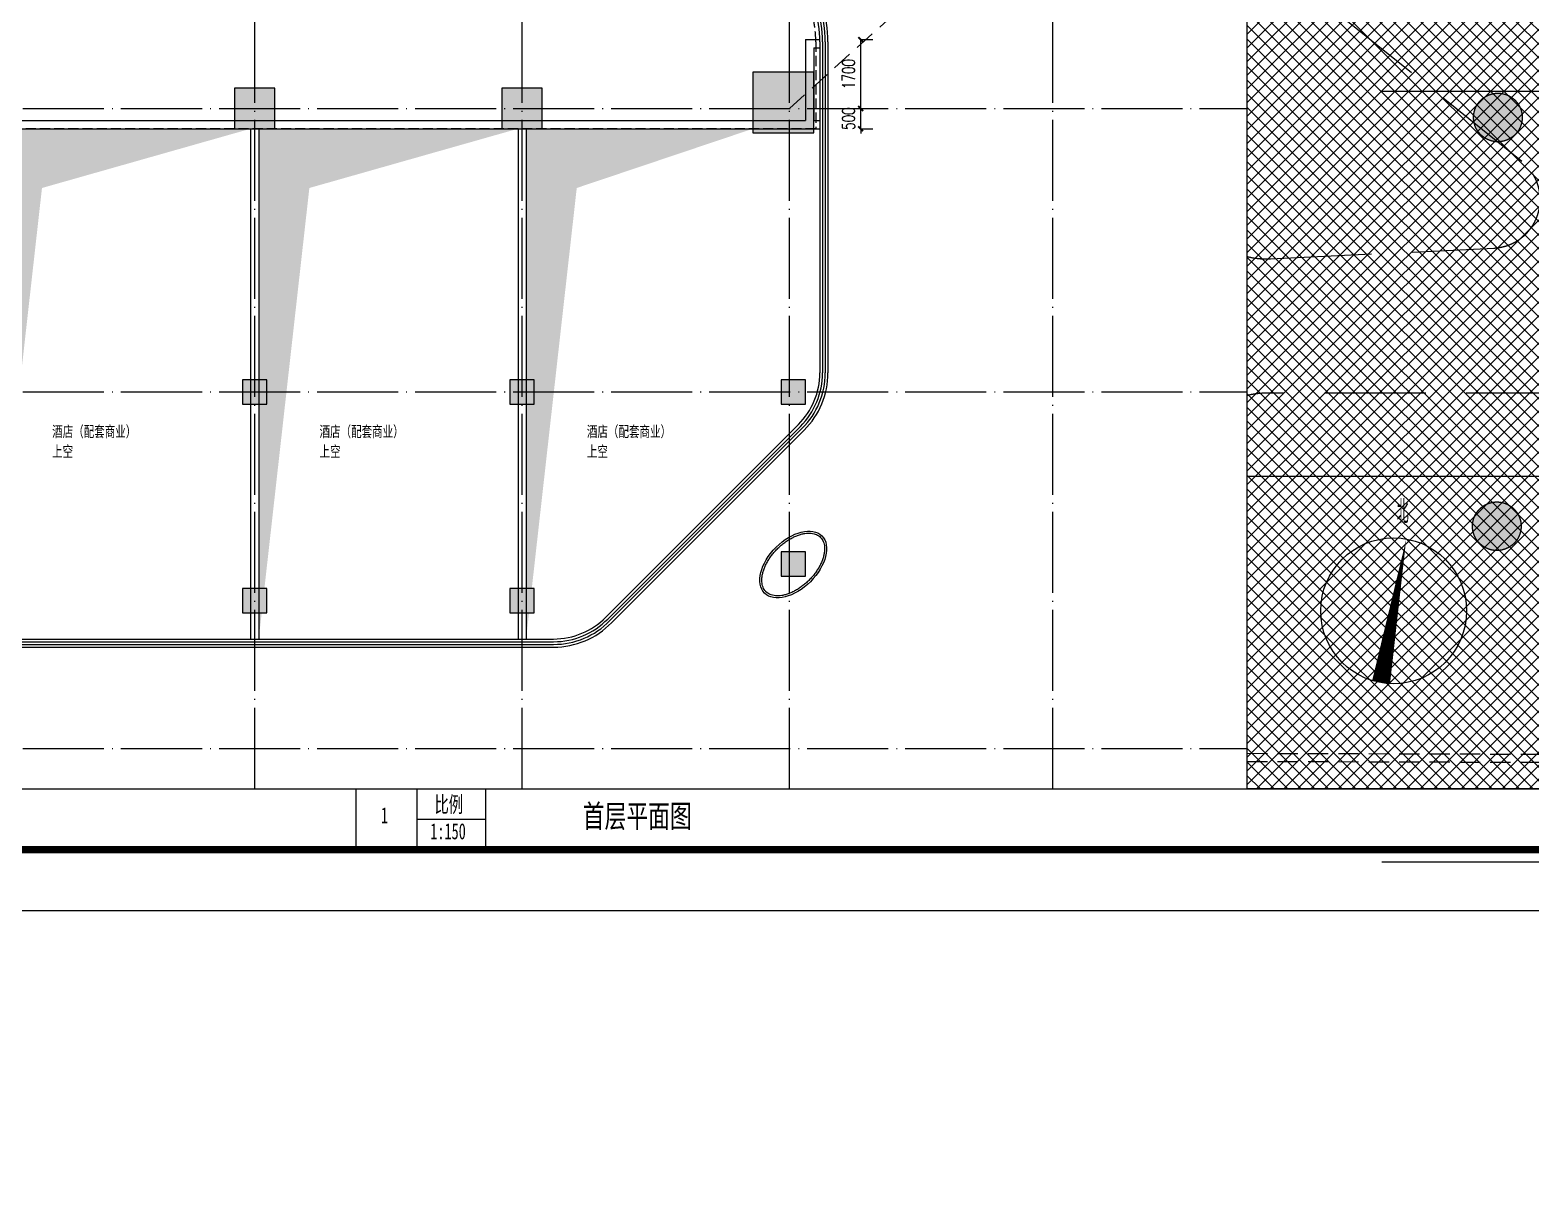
# Model space of a CAD drawing. Header units: millimetres. Extents: x 12325263 to 13848842, y -1463133 to 573208.
# Drawn here: x 12496196 to 12533246, y -671259 to -642370 of the extents above; entities that cross this region are included whole.
import ezdxf
from ezdxf.enums import TextEntityAlignment as Align
from ezdxf.xclip import XClip

# ---------------------------------------------------------------- set-up
doc = ezdxf.new("R2010")
doc.units = ezdxf.units.MM
doc.header["$LTSCALE"] = 1000
doc.header["$XCLIPFRAME"] = 0
for name, pattern in [('ACAD_ISO02W100', [15, 12, -3]), ('ACAD_ISO12W100', [22, 12, -3, 0.5, -3, 0.5, -3]), ('DASH', [0.35, 0.25, -0.1]), ('DASHED2', [0.375, 0.25, -0.125]), ('DOTE', [2.42, 2, -0.2, 0.02, -0.2]), ('s-首层组合pm$0$DASH', [0.35, 0.25, -0.1])]:
    doc.linetypes.add(name, pattern=pattern)
for name, color, linetype in [('10# 1层平面图$0$101010$0$hs$0$首二层+地下室_04(1)$0$0F$0$A-WALL', 4, 'Continuous'), ('12#楼首层平面图$0$CURTWALL', 2, 'Continuous'), ('20210729mva复核', 1, 'Continuous'), ('A-ANNO-TEXT', 7, 'Continuous'), ('A-AXIS', 16, 'DOTE'), ('A-COLS', 6, 'Continuous'), ('A-WALL', 5, 'Continuous'), ('A-WALL-PATT', 8, 'Continuous'), ('DIM_SYMB', 3, 'Continuous'), ('PUB_DIM', 83, 'Continuous'), ('PUB_HATCH', 8, 'Continuous'), ('PUB_TEXT', 7, 'Continuous'), ('s-首层组合pm$0$13-J-地下室柱$0$0q-柱0', 6, 'Continuous'), ('s-首层组合pm$0$13-J-地下室柱$0$0q-柱填充', 5, 'Continuous'), ('s-首层组合pm$0$hs$0$首二层+地下室_04(1)$0$0F$0$12#楼首层平面图$0$CURTWALL', 2, 'Continuous'), ('s-首层组合pm$0$用地红线', 1, 'Continuous'), ('TITLIN1', 7, 'Continuous'), ('建筑-楼板开洞', 251, 'Continuous'), ('投影线', 6, 'ACAD_ISO02W100'), ('消防车道', 6, 'DASHED2'), ('用地红线', 1, 'Continuous'), ('结构边线', 21, 'DASH')]:
    doc.layers.add(name, color=color, linetype=linetype)
doc.styles.add('_TCH_DIM', font='SIMPLEX.shx', dxfattribs={"width": 0.7, "bigfont": 'GBCBIG.shx'})
doc.styles.add('_TCH_DIM_T3', font='SIMPLEX.shx', dxfattribs={"width": 0.705882, "bigfont": 'GBCBIG.shx'})
doc.styles.add('ACHT', font='simhei.ttf')
doc.styles.add('TITXC', font='simhei.ttf')
doc.styles.add('TITXV', font='', dxfattribs={"width": 0.7})
doc.styles.add('宋体', font='', dxfattribs={"width": 0.65})
doc.styles.add('黑体', font='simhei.ttf', dxfattribs={"width": 0.7})
doc.styles.get('TITXV').set_extended_font_data('SimSun')
doc.styles.get('宋体').set_extended_font_data('SimSun')
doc.dimstyles.new('_TCH_ARCH&&120', dxfattribs={"dimtxt": 306, "dimasz": 120, "dimexe": 300, "dimexo": 360, "dimgap": 147, "dimtad": 1, "dimdec": 0, "dimzin": 0, "dimdsep": 46, "dimtxsty": '_TCH_DIM_T3', "dimblk": 'ARCHTICK', "dimcen": 0.09, "dimclrt": 7, "dimazin": 2, "dimtfac": 1, "dimtdec": 0, "dimtix": 1, "dimtmove": 2, "dimatfit": 3, "dimfxl": 1, "dimfxlon": 1, "dimtolj": 1, "dimtzin": 0, "dimarcsym": 0})

# ---------------------------------------------------------------- blocks, each defined once
blk = doc.blocks.new('asdfasdgfadfgfdgh')
for p, q in [((-1500, 750), (131850, 750)), ((-1500, 750), (-1500, -750)), ((0, 750), (0, -750)), ((1700, 750), (1700, -750)), ((0, 0), (1700, 0))]:
    blk.add_line(p, q)
at = {"layer": 'PUB_TEXT', "style": '宋体', "width": 0.65}
for s, height, p in [('比例', 396.5, (440, 168)), ('1', 397, (-882, -100)), ('1:150', 396.5, (335, -495))]:
    blk.add_text(s, height=height, dxfattribs=at).set_placement(p)
blk = doc.blocks.new('横向图框_A0')
at = {"layer": 'TITLIN1'}
blk.add_lwpolyline([(0, 0), (1189, 0), (1189, 841), (0, 841)], close=True, dxfattribs=at)
at = {"layer": 'TITLIN1', "const_width": 1.2}
blk.add_lwpolyline([(25, 10), (1179, 10), (1179, 831), (25, 831)], close=True, dxfattribs=at)
blk.add_lwpolyline([(25, 10), (1179, 10), (1179, 831), (25, 831)], close=True, dxfattribs=at)
at = {"style": 'TITXV', "width": 0.8}
for tag, p in [('暖通', (3.13, 781)), ('智能化', (9.38, 781)), ('给排水', (15.63, 705)), ('建筑', (3.13, 705)), ('结构', (9.38, 705)), ('电气', (21.88, 705))]:
    blk.add_attdef(tag, text='', height=2.5, rotation=90, dxfattribs=at).set_placement(p, align=Align.MIDDLE_CENTER)
for tag, height, style, p in [('总工程师', 3, 'ACHT', (1143.11, 210.3)), ('审定', 3, 'ACHT', (1143.11, 202.3)), ('审核', 3, 'ACHT', (1143.11, 194.3)), ('设计总负责人1', 3, 'ACHT', (1143.11, 186.3)), ('设计总负责人2', 3, 'ACHT', (1143.11, 178.3)), ('设计总负责人3', 3, 'ACHT', (1143.11, 170.3)), ('专业负责人1', 3, 'ACHT', (1143.11, 162.3)), ('专业负责人2', 3, 'ACHT', (1143.11, 154.3)), ('专业负责人3', 3, 'ACHT', (1143.11, 146.3)), ('校核1', 3, 'ACHT', (1143.11, 138.3)), ('校核2', 3, 'ACHT', (1143.11, 130.3)), ('设计1', 3, 'ACHT', (1143.11, 122.3)), ('设计2', 3, 'ACHT', (1143.11, 114.3)), ('工程编号', 3, 'TITXC', (1142.31, 74.79)), ('专业', 3, 'TITXC', (1170.43, 74.79)), ('设计阶段', 3, 'TITXC', (1155.54, 67.78)), ('图号', 5, 'TITXC', (1140.34, 32.75)), ('出图日期', 3, 'ACHT', (1144.35, 24.29))]:
    blk.add_attdef(tag, text='', height=height, dxfattribs=dict(style=style)).set_placement(p, align=Align.MIDDLE_CENTER)
at = {"style": 'TITXC', "flags": 1}
for tag, height, p in [('建设单位', 3, (1149.82, 102.29)), ('工程名称', 3, (1149.82, 86.29)), ('图纸名称', 5, (1149.82, 51.04))]:
    blk.add_attdef(tag, text='', height=height, dxfattribs=at).set_placement(p, align=Align.MIDDLE_CENTER)
at = {"style": 'ACHT', "width": 0.8}
for tag, p in [('版本号', (1172.76, 32.79)), ('序号', (1172.76, 24.29))]:
    blk.add_attdef(tag, text='', height=3, dxfattribs=at).set_placement(p, align=Align.MIDDLE_CENTER)
blk = doc.blocks.new('*U20')
blk.add_blockref('横向图框_A0', (0, 0))
blk = doc.blocks.new('A$C15443CC7')
at = {"xscale": 150, "yscale": 150, "zscale": 150}
blk.add_blockref('*U20', (0, 0), dxfattribs=at)
blk = doc.blocks.new('A$C3A5F05FE')
at = {"layer": 's-首层组合pm$0$13-J-地下室柱$0$0q-柱填充'}
h = blk.add_hatch(color=252, dxfattribs=at)
h.dxf.hatch_style = 1
edge = h.paths.add_edge_path()
edge.add_arc((110105.9, 26341), 600, 0, 360)
h = blk.add_hatch(color=252, dxfattribs=at)
h.dxf.hatch_style = 1
edge = h.paths.add_edge_path()
edge.add_arc((111825.2, 16395.9), 600, 0, 360)
at = {"layer": 's-首层组合pm$0$13-J-地下室柱$0$0q-柱0', "color": 252}
for centre in [(110105.9, 26341), (111825.2, 16395.9)]:
    blk.add_circle(centre, 600, dxfattribs=at)
at = {"layer": 's-首层组合pm$0$用地红线', "ltscale": 0.6, "flags": 128}
blk.add_lwpolyline([(197886.4, 32762.1, -0.027114), (199403.7, 218827), (137086.2, 200260.3), (123429.2, 236271.4), (73627.1, 219925.4), (9995.9, 210183.4), (0, 209646.1), (1380.8, 8270.4), (11298.7, 0), (197886.4, 32762)], format="xyb", close=True, dxfattribs=at)
blk = doc.blocks.new('asdfadgf')
at = {"layer": '投影线', "linetype": 'DASHED2', "ltscale": 2}
blk.add_line((-14329, -49963), (36430, -50109), dxfattribs=at)
blk.add_lwpolyline([(-14330, -50163), (36430, -50309)], dxfattribs=at)
blk = doc.blocks.new('_FZH')
blk.add_lwpolyline([(-0.5, -0.5), (0.5, -0.5), (0.5, 0.5), (-0.5, 0.5)], close=True)
at = {"layer": 'PUB_HATCH'}
blk.add_solid([(-0.5, -0.5), (0.5, -0.5), (-0.5, 0.5), (0.5, 0.5)], dxfattribs=at)
blk = doc.blocks.new('asfasfsdgdsfhsghh')
at = {"layer": 'A-COLS', "rotation": 270}
for p, xscale, yscale, zscale in [((-6650, 66450), 1500, 1500, 1500), ((-19700, 66300), 1000, 1000, 1000), ((-13100, 66300), 1000, 1000, 1000), ((-19700, 59300), 600, 600, 600), ((-13100, 59300), 600, 600, 600), ((-6400, 59300), 600, 600, 600), ((-6400, 55050), 600, 600, 600), ((-19700, 54150), 600, 600, 600), ((-13100, 54150), 600, 600, 600)]:
    blk.add_blockref('_FZH', p, dxfattribs=dict(at, xscale=xscale, yscale=yscale, zscale=zscale))
blk = doc.blocks.new('qlzw')
at = {"layer": 'A-AXIS'}
for p, q in [((12451166.8, 979489.8), (12451166.8, 1082089.8)), ((12457766.8, 979489.8), (12457766.8, 1082089.8)), ((12464366.8, 979489.8), (12464366.8, 1082089.8)), ((12470866.8, 979489.8), (12470866.8, 1082089.8)), ((12411416.8, 1062289.8), (12486866.8, 1062289.8)), ((12411416.8, 1055289.8), (12486866.8, 1055289.8)), ((12411416.8, 1046489.8), (12486866.8, 1046489.8))]:
    blk.add_line(p, q, dxfattribs=at)
blk = doc.blocks.new('A$C53F769B7')
at = {"layer": '20210729mva复核', "color": 8}
blk.add_line((68579.6, 19125.4), (0, 19125.4), dxfattribs=at)
blk.add_lwpolyline([(0, 100), (57863.3, 100, 0.358856), (66081.2, 7179.1, -0.3477406), (71625.1, 12149, 0.396303), (87579.6, 29116.8), (87579.6, 49884.1), (87579.6, 57218.1, -0.4590112), (91604.4, 60678.6), (96486.4, 59938.3, -0.4128905), (101523, 53133.4), (100902.8, 48915)], format="xyb", dxfattribs=at)
blk = doc.blocks.new('A$C6B964159')
at = {"layer": '用地红线', "linetype": 'ACAD_ISO12W100', "ltscale": 0.6, "flags": 128}
blk.add_lwpolyline([(199.938, 32.765, -0.027114), (201.453, 218.83), (139.136, 200.262), (125.478, 236.273), (75.677, 219.926), (12.046, 210.184), (2.05, 209.646), (3.433, 8.27), (13.351, 0), (199.938, 32.765)], format="xyb", close=True, dxfattribs=at)
blk = doc.blocks.new('A$C1B3D5B97')
at = {"layer": '消防车道', "linetype": 's-首层组合pm$0$DASH', "ltscale": 10}
blk.add_line((170169, 18594), (103240, 18594), dxfattribs=at)
blk.add_lwpolyline([(101240, 23910, 0.428348), (103336, 21912), (108852, 22177, 0.690328), (109546, 24311), (104493, 28371, 0.629583), (101240, 26811)], format="xyb", dxfattribs=at)
for centre, radius, start, end in [((103240, 16594), 2000, 90, 180), ((123240, 16594), 22000, 180, 228.9599)]:
    blk.add_arc(centre, radius, start, end, dxfattribs=at)
blk = doc.blocks.new('_ArchTick')
at = {"color": 0, "linetype": 'ByBlock', "const_width": 0.4}
blk.add_lwpolyline([(-0.5, -0.5), (0.5, 0.5)], dxfattribs=at)
blk = doc.blocks.new('*D5013')
at = {"layer": 'Defpoints', "color": 0, "transparency": 16777216}
for p in [(12515692, -642608), (12516700, -642608), (12515692, -644308)]:
    blk.add_point(p, dxfattribs=at)
at = {"layer": 'PUB_DIM', "color": 0, "lineweight": -2, "transparency": 16777216}
for p, q in [((12516699, -642608), (12517000, -642608)), ((12516700, -644308), (12516700, -642608)), ((12516699, -644308), (12517000, -644308))]:
    blk.add_line(p, q, dxfattribs=at)
at = {"layer": 'PUB_DIM', "color": 0, "lineweight": -2, "transparency": 16777216, "xscale": 120, "yscale": 120, "zscale": 120}
for p, rotation in [((12516700, -642608), 90), ((12516700, -644308), 270)]:
    blk.add_blockref('_ArchTick', p, dxfattribs=dict(at, rotation=rotation))
at = {"layer": 'PUB_DIM', "color": 7, "transparency": 16777216, "insert": (12516400, -643458), "char_height": 306, "attachment_point": 5, "rotation": 90, "style": '_TCH_DIM_T3'}
blk.add_mtext('\\A1;1700', dxfattribs=at)
blk = doc.blocks.new('*D5014')
at = {"layer": 'Defpoints', "color": 0, "transparency": 16777216}
for p in [(12515692, -644308), (12516700, -644308), (12515692, -644808)]:
    blk.add_point(p, dxfattribs=at)
at = {"layer": 'PUB_DIM', "color": 0, "lineweight": -2, "transparency": 16777216}
for p, q in [((12516700, -644308), (12516700, -644188)), ((12516699, -644308), (12517000, -644308)), ((12516700, -644808), (12516700, -644308)), ((12516699, -644808), (12517000, -644808)), ((12516700, -644808), (12516700, -644928))]:
    blk.add_line(p, q, dxfattribs=at)
at = {"layer": 'PUB_DIM', "color": 0, "lineweight": -2, "transparency": 16777216, "xscale": 120, "yscale": 120, "zscale": 120}
for p, rotation in [((12516700, -644308), 270), ((12516700, -644808), 90)]:
    blk.add_blockref('_ArchTick', p, dxfattribs=dict(at, rotation=rotation))
at = {"layer": 'PUB_DIM', "color": 7, "transparency": 16777216, "insert": (12516400, -644558), "char_height": 306, "attachment_point": 5, "rotation": 90, "style": '_TCH_DIM_T3'}
blk.add_mtext('\\A1;500', dxfattribs=at)

msp = doc.modelspace()

# ---------------------------------------------------------------- hatches: boundary and pattern name
at = {"layer": 'A-WALL-PATT'}
h = msp.add_hatch(dxfattribs=at)
h.set_pattern_fill('ANSI37', color=252, scale=150)
h.set_pattern_definition([(45, (-400000, 0), (-168.3798023, 168.3798023), []), (135, (-400000, 0), (-168.3798023, -168.3798023), [])])
edge = h.paths.add_edge_path()
edge.add_line((12617170, -539458), (12627664.7, -539458))
edge.add_line((12627664.7, -539458), (12617498.2, -546587.6))
edge.add_line((12617498.2, -546587.6), (12598406.6, -559976.1))
edge.add_line((12598406.6, -559976.1), (12585091.3, -540989.1))
edge.add_line((12585091.3, -540989.1), (12584144.7, -541197.3))
edge.add_line((12584144.7, -541197.3), (12583864.1, -542803.9))
edge.add_arc((12578880.4, -541928.7), 5060, 269.14738, 350.03971, ccw=False)
edge.add_arc((12578698.9, -554127.5), 7140.2, 89.14809, 125.03345)
edge.add_line((12574600, -548281), (12560037.5, -558490.6))
edge.add_line((12560037.5, -558490.6), (12559927.1, -558471.2))
edge.add_line((12559927.1, -558471.2), (12559927.1, -564050))
edge.add_line((12559927.1, -564050), (12558858.8, -564810))
edge.add_line((12558858.8, -564810), (12559927.1, -566333.2))
edge.add_line((12559927.1, -566333.2), (12559927.6, -588159))
edge.add_line((12559927.6, -588159), (12558263.3, -589586.8))
edge.add_line((12558263.3, -589586.8), (12557796.8, -589586.8))
edge.add_line((12557796.8, -589586.8), (12557796.8, -598151.2))
edge.add_line((12557796.8, -598151.2), (12560482.1, -600836.4))
edge.add_arc((12552451.5, -592361.2), 11675.6, 270.02561, 313.45682, ccw=False)
edge.add_line((12552456.7, -604036.8), (12551424.9, -604036.8))
edge.add_arc((12551424.9, -607536.8), 3500, 90, 186.80534)
edge.add_line((12547949.6, -607951.5), (12549871.4, -624055.3))
edge.add_line((12549871.4, -624055.3), (12550966.8, -633201.5))
edge.add_line((12550966.8, -633201.5), (12550966.8, -643886.8))
edge.add_line((12550966.8, -643886.8), (12550966.8, -653386.8))
edge.add_line((12550966.8, -653386.8), (12614072.2, -653386.8))
edge.add_line((12614072.2, -653386.8), (12616970.5, -653386.8))
edge.add_arc((12639113.3, -663769.1), 24455.9, 154.87893, 159.83059)
edge.add_arc((12619069.5, -656056.1), 3000, 166.12633, 249.14639)
edge.add_arc((12632240.8, -621479.9), 40000, 249.14639, 262.18067)
edge.add_line((12626798.8, -661108), (12526241.6, -661108))
edge.add_line((12526241.6, -661108), (12526241.6, -616108))
edge.add_line((12526241.6, -616108), (12504241.6, -616108))
edge.add_line((12504241.6, -616108), (12504241.6, -539458))
edge.add_line((12504241.6, -539458), (12586460, -539458))
edge.add_line((12586460, -539458), (12617170, -539458))
at = {"layer": '建筑-楼板开洞'}
h = msp.add_hatch(color=256, dxfattribs=at)
h.dxf.hatch_style = 1
h.paths.add_polyline_path([(12495241.6, -657408), (12495241.6, -644808), (12501641.6, -644808), (12496491.6, -646271.2)])

# ---------------------------------------------------------------- linework, layer by layer
at = {"layer": '12#楼首层平面图$0$CURTWALL'}
for p, q in [((12495141.6, -657408), (12501741.6, -657408)), ((12495141.6, -657474.6), (12501741.6, -657474.6)), ((12495141.6, -657541.3), (12501741.6, -657541.3)), ((12495141.6, -657608), (12501741.6, -657608))]:
    msp.add_line(p, q, dxfattribs=at)
at = {"layer": 'A-WALL'}
for p, q in [((12495141.6, -644608), (12501741.6, -644608)), ((12495241.6, -644808), (12501641.6, -644808)), ((12501641.6, -644808), (12501641.6, -657408)), ((12501841.6, -644808), (12501841.6, -657408))]:
    msp.add_line(p, q, dxfattribs=at)
at = {"layer": 'PUB_HATCH'}
msp.add_lwpolyline([(12557796.8, -589586.8), (12557796.8, -598151.2), (12560482.1, -600836.4, -0.1918059), (12552456.7, -604036.8), (12551424.9, -604036.8, 0.4494458), (12547949.6, -607951.5), (12549871.4, -624055.3), (12550966.8, -633201.5), (12550966.8, -643886.8), (12550966.8, -653386.8), (12614072.2, -653386.8), (12616970.5, -653386.8, 0.021609), (12616157, -655336.8, 0.3789662), (12618001.6, -658859.6, 0.0569342), (12626798.8, -661108), (12526241.6, -661108), (12526241.6, -616108), (12504241.6, -616108), (12504241.6, -539458)], format="xyb", dxfattribs=at)

# ---------------------------------------------------------------- block references
for name, p in [('A$C15443CC7', (12470491.6, -664108)), ('asdfasdgfadfgfdgh', (12505741.6, -661858))]:
    msp.add_blockref(name, p)

# ---------------------------------------------------------------- texts
at = {"layer": 'A-ANNO-TEXT', "style": 'TITXV', "width": 0.7}
for s, p in [('酒店（配套商业）', (12496742.3, -652420.1)), ('上空', (12496742.3, -652910)), ('上空', (12503342.3, -652910))]:
    msp.add_text(s, height=271.9, dxfattribs=at).set_placement(p)
at = {"layer": 'PUB_TEXT', "color": 2, "style": '黑体', "width": 0.7}
msp.add_text('首层平面图', height=563.29, dxfattribs=at).set_placement((12509841.1, -662062.5))

# ---------------------------------------------------------------- next in the draw order: block references
at = {"layer": 's-首层组合pm$0$hs$0$首二层+地下室_04(1)$0$0F$0$12#楼首层平面图$0$CURTWALL'}
ref = msp.add_blockref('A$C3A5F05FE', (12419426.3, -651432.9), dxfattribs=dict(at, rotation=350.0412449425006))
XClip(ref).set_block_clipping_path([(195513.2503203545, 148017.0485826777), (64172.5014155116, 124955.6050650277), (77428.2917839233, 49460.5289228798), (99096.806788845, 53265.1915204667), (106879.0711930003, 8943.2290103992), (216551.3050909508, 28200.0099301159)])

# ---------------------------------------------------------------- next in the draw order: hatches: boundary and pattern name
at = {"layer": '建筑-楼板开洞'}
h = msp.add_hatch(color=256, dxfattribs=at)
h.dxf.hatch_style = 1
h.paths.add_polyline_path([(12501841.6, -657408), (12501841.6, -644808), (12508241.6, -644808), (12503091.6, -646271.2)])
h = msp.add_hatch(color=256, dxfattribs=at)
h.dxf.hatch_style = 1
h.paths.add_polyline_path([(12508441.6, -657408), (12508441.6, -644808), (12514041.6, -644808), (12509691.6, -646271.2)])

# ---------------------------------------------------------------- next in the draw order: linework, layer by layer
msp.add_lwpolyline([(12474241.6, -616108), (12474241.6, -661108), (12526241.6, -661108), (12526241.6, -616108)], close=True)
at = {"layer": '10# 1层平面图$0$101010$0$hs$0$首二层+地下室_04(1)$0$0F$0$A-WALL', "extrusion": (-2.92105e-06, 3.56025e-10, 1)}
msp.add_ellipse((12515034.5, -655567.7, 0.2), major_axis=(-707.2, -707, 0), ratio=0.6, dxfattribs=at)
at = {"layer": '10# 1层平面图$0$101010$0$hs$0$首二层+地下室_04(1)$0$0F$0$A-WALL'}
msp.add_open_spline([(12514362.7, -656239.4, 0.2), (12514376.8, -656253.5, 0.2), (12514392.3, -656266.2, 0.2), (12514426, -656289, 0.2), (12514444.2, -656299, 0.2), (12514483.3, -656316, 0.2), (12514504.2, -656323, 0.2), (12514548.5, -656333.9, 0.2), (12514571.9, -656337.8, 0.2), (12514621, -656342.3, 0.2), (12514646.6, -656342.8, 0.2), (12514699.8, -656340.5, 0.2), (12514727.4, -656337.6, 0.2), (12514783.9, -656328.3, 0.2), (12514812.9, -656322, 0.2), (12514872, -656305.8, 0.2), (12514902, -656295.9, 0.2), (12514962.6, -656272.9, 0.2), (12514993.2, -656259.7, 0.2), (12515054.5, -656230.2, 0.2), (12515085.1, -656213.8, 0.2), (12515146.1, -656178.1, 0.2), (12515176.4, -656158.8, 0.2), (12515236.3, -656117.4, 0.2), (12515265.8, -656095.4, 0.2), (12515323.6, -656048.9, 0.2), (12515351.9, -656024.5, 0.2), (12515406.8, -655973.5, 0.2), (12515433.5, -655947.1, 0.2), (12515484.7, -655892.4, 0.2), (12515509.4, -655864.3, 0.2), (12515556.3, -655806.7, 0.2), (12515578.5, -655777.3, 0.2), (12515620.4, -655717.6, 0.2), (12515640, -655687.3, 0.2), (12515676.2, -655626.4, 0.2), (12515692.8, -655595.7, 0.2), (12515723, -655534.5, 0.2), (12515736.4, -655503.9, 0.2), (12515760, -655443.2, 0.2), (12515770.2, -655413.1, 0.2), (12515787, -655353.9, 0.2), (12515793.7, -655324.7, 0.2), (12515803.6, -655267.9, 0.2), (12515806.8, -655240.3, 0.2), (12515809.7, -655186.7, 0.2), (12515809.4, -655160.9, 0.2), (12515805.6, -655111.4, 0.2), (12515802, -655087.8, 0.2), (12515791.6, -655043.1, 0.2), (12515784.9, -655022, 0.2), (12515768.4, -654982.4, 0.2), (12515758.6, -654964, 0.2), (12515736.4, -654929.8, 0.2), (12515723.9, -654914.1, 0.2), (12515696.1, -654885.3, 0.2), (12515680.9, -654872.3, 0.2), (12515647.6, -654849.1, 0.2), (12515629.7, -654838.9, 0.2), (12515591, -654821.4, 0.2), (12515570.4, -654814.1, 0.2), (12515526.5, -654802.6, 0.2), (12515503.3, -654798.4, 0.2), (12515454.7, -654793.4, 0.2), (12515429.2, -654792.5, 0.2), (12515376.3, -654794.3, 0.2), (12515348.9, -654796.8, 0.2), (12515292.6, -654805.5, 0.2), (12515263.7, -654811.6, 0.2), (12515204.9, -654827.2, 0.2), (12515174.9, -654836.7, 0.2), (12515114.4, -654859.1, 0.2), (12515083.9, -654872, 0.2), (12515022.6, -654901, 0.2), (12514991.9, -654917.1, 0.2), (12514930.9, -654952.3, 0.2), (12514900.5, -654971.4, 0.2), (12514840.5, -655012.3, 0.2), (12514810.9, -655034.1, 0.2), (12514752.9, -655080.2, 0.2), (12514724.5, -655104.4, 0.2), (12514669.3, -655154.9, 0.2), (12514642.5, -655181.3, 0.2), (12514590.9, -655235.6, 0.2), (12514566, -655263.6, 0.2), (12514518.7, -655321, 0.2), (12514496.2, -655350.3, 0.2), (12514453.9, -655409.8, 0.2), (12514434.1, -655440, 0.2), (12514397.4, -655500.9, 0.2), (12514380.4, -655531.5, 0.2), (12514349.8, -655592.8, 0.2), (12514336, -655623.5, 0.2), (12514311.8, -655684.2, 0.2), (12514301.4, -655714.4, 0.2), (12514284, -655773.8, 0.2), (12514277, -655803, 0.2), (12514266.5, -655860, 0.2), (12514263, -655887.9, 0.2), (12514259.5, -655941.7, 0.2), (12514259.4, -655967.7, 0.2), (12514262.7, -656017.6, 0.2), (12514266, -656041.4, 0.2), (12514275.8, -656086.6, 0.2), (12514282.3, -656107.9, 0.2), (12514298.3, -656147.9, 0.2), (12514307.8, -656166.6, 0.2), (12514329.5, -656201.3, 0.2), (12514341.8, -656217.2, 0.2), (12514357.8, -656234.4, 0.2), (12514360.2, -656236.9, 0.2), (12514362.7, -656239.4, 0.2)], degree=3, knots=[0, 0, 0, 0, 0.11598, 0.11598, 0.23196, 0.23196, 0.3479401, 0.3479401, 0.4639201, 0.4639201, 0.5799001, 0.5799001, 0.6958801, 0.6958801, 0.8118602, 0.8118602, 0.9278402, 0.9278402, 1.0438202, 1.0438202, 1.1598002, 1.1598002, 1.2757802, 1.2757802, 1.3917603, 1.3917603, 1.5077403, 1.5077403, 1.6237203, 1.6237203, 1.7397003, 1.7397003, 1.8556804, 1.8556804, 1.9716604, 1.9716604, 2.0876404, 2.0876404, 2.2036204, 2.2036204, 2.3196004, 2.3196004, 2.4355805, 2.4355805, 2.5515605, 2.5515605, 2.6675405, 2.6675405, 2.7835205, 2.7835205, 2.8995006, 2.8995006, 3.0154806, 3.0154806, 3.1314606, 3.1314606, 3.2474406, 3.2474406, 3.3634207, 3.3634207, 3.4794007, 3.4794007, 3.5953807, 3.5953807, 3.7113607, 3.7113607, 3.8273407, 3.8273407, 3.9433208, 3.9433208, 4.0593008, 4.0593008, 4.1752808, 4.1752808, 4.2912608, 4.2912608, 4.4072409, 4.4072409, 4.5232209, 4.5232209, 4.6392009, 4.6392009, 4.7551809, 4.7551809, 4.8711609, 4.8711609, 4.987141, 4.987141, 5.103121, 5.103121, 5.219101, 5.219101, 5.335081, 5.335081, 5.4510611, 5.4510611, 5.5670411, 5.5670411, 5.6830211, 5.6830211, 5.7990011, 5.7990011, 5.9149811, 5.9149811, 6.0309612, 6.0309612, 6.1469412, 6.1469412, 6.2629212, 6.2629212, 6.2831853, 6.2831853, 6.2831853, 6.2831853], dxfattribs=at)
at = {"layer": '12#楼首层平面图$0$CURTWALL'}
for p, q in [((12515691.6, -642660.8), (12515691.6, -642708)), ((12515691.6, -642708), (12515691.6, -644708)), ((12515758.2, -642660.8), (12515758.2, -642708)), ((12515758.2, -642708), (12515758.2, -644708)), ((12515824.9, -642660.8), (12515824.9, -642708)), ((12515824.9, -642708), (12515824.9, -644708)), ((12515891.6, -642660.8), (12515891.6, -642708)), ((12515891.6, -642708), (12515891.6, -644708)), ((12515691.6, -644708), (12515691.6, -650837.8)), ((12515758.2, -644708), (12515758.2, -650837.8)), ((12515824.9, -644708), (12515824.9, -650837.8)), ((12515891.6, -644708), (12515891.6, -650837.8)), ((12510408, -656866.9), (12515164.3, -652110.6)), ((12510455.4, -656913.8), (12515211.5, -652157.8)), ((12510502.8, -656960.7), (12515258.6, -652204.9)), ((12510550.2, -657007.6), (12515305.8, -652252)), ((12501741.6, -657408), (12508341.6, -657408)), ((12501741.6, -657474.6), (12508341.6, -657474.6)), ((12501741.6, -657541.3), (12508341.6, -657541.3)), ((12501741.6, -657608), (12508341.6, -657608)), ((12508341.6, -657408), (12509121.6, -657408)), ((12508341.6, -657474.6), (12509121.6, -657474.6)), ((12508341.6, -657541.3), (12509121.6, -657541.3)), ((12508341.6, -657608), (12509121.6, -657608))]:
    msp.add_line(p, q, dxfattribs=at)
for centre, radius, start, end in [((12512891.6, -642660.8), 3000, 360, 35.04125), ((12512891.6, -642660.8), 2800, 0, 35.04125), ((12512891.6, -642660.8), 2866.7, 0, 35.04125), ((12512891.6, -642660.8), 2933.3, 360, 35.04125), ((12513891.6, -650837.8), 1800, 315, 0), ((12513891.6, -650837.8), 1866.7, 315, 0), ((12513891.6, -650837.8), 1933.3, 315, 0), ((12513891.6, -650837.8), 2000, 315, 360), ((12509121.6, -655608), 1800, 270, 315.61917), ((12509121.6, -655608), 1866.7, 270, 315.60802), ((12509121.6, -655608), 1933.3, 270, 315.59744), ((12509121.6, -655608), 2000, 270, 315.5874)]:
    msp.add_arc(centre, radius, start, end, dxfattribs=at)
at = {"layer": 'A-WALL'}
for p, q in [((12515341.6, -642608), (12515341.6, -644608)), ((12515341.6, -642608), (12515691.6, -642608)), ((12515541.6, -642808), (12515541.6, -644608)), ((12515541.6, -642808), (12515691.6, -642808)), ((12501741.6, -644608), (12508341.6, -644608)), ((12508341.6, -644608), (12515341.6, -644608)), ((12515541.6, -644608), (12515691.6, -644608)), ((12501841.6, -644808), (12508241.6, -644808)), ((12508241.6, -644808), (12508241.6, -657408)), ((12508441.6, -644808), (12508441.6, -657408)), ((12508441.6, -644808), (12515441.6, -644808)), ((12515441.6, -644808), (12515691.6, -644808))]:
    msp.add_line(p, q, dxfattribs=at)
at = {"layer": 'DIM_SYMB'}
msp.add_lwpolyline([(12529543.9, -658484.8, 450, 0, 0), (12530166.5, -654939, 0, 0, 0)], format="xyseb", dxfattribs=at)
msp.add_circle((12529855.2, -656711.9), 1800, dxfattribs=at)
at = {"layer": '投影线', "linetype": 'DASHED2', "ltscale": 2}
msp.add_line((12514941.6, -644308), (12597796.8, -569586.8), dxfattribs=at)
at = {"layer": '结构边线'}
msp.add_lwpolyline([(12513233.8, -631741), (12510081.7, -633951.5), (12515102.2, -641110.5, -0.1540967), (12515591.6, -642660.7), (12515591.6, -644808), (12488641.6, -644808), (12488641.6, -653408), (12479241.6, -653408), (12479241.6, -644608), (12481541.6, -644608), (12481541.6, -640908), (12482791.6, -640908), (12482791.6, -634891.2), (12496712.6, -625128), (12496841.6, -625128.2), (12496841.6, -625328), (12500520.8, -625328), (12506028, -621465.8), (12513233.8, -631741)], format="xyb", dxfattribs=at)

# ---------------------------------------------------------------- next in the draw order: block references
ref = msp.add_blockref('A$C6B964159', (12417404.7, -651077.9), dxfattribs=dict(xscale=1000, yscale=1000, zscale=1000, rotation=350.0404600819995))
XClip(ref).set_block_clipping_path([(108.9314266962, 8.9447286433), (218.6033967988, 28.2030118956), (197.5637007265, 148.0197623489), (87.8917306239, 128.7614790966)])
ref = msp.add_blockref('A$C1B3D5B97', (12423477.6, -669932))
XClip(ref).set_block_clipping_path([(102763.9620674886, 8824.0136185836), (214113.9575041495, 130474.013618584)])
msp.add_blockref('A$C53F769B7', (12529567.2, -663012.2))
ref = msp.add_blockref('asdfadgf', (12501769.6, -610155))
XClip(ref).set_block_clipping_path([(135821.9674536306, 70697.0570140225), (2471.9674536195, 70697.0570140225), (2471.9674536195, -5952.9429859775), (24471.9674536195, -5952.9429859775), (24471.9674536195, -50952.9429859775), (135821.9674516302, -50952.942985978)])
ref = msp.add_blockref('asfasfsdgdsfhsghh', (12521441.5, -710608))
XClip(ref).set_block_clipping_path([(-47199.9851443693, 49500.000000686), (4800.0194169804, 94500.000000686)])
at = {"layer": 'A-WALL'}
ref = msp.add_blockref('qlzw', (50574.7, -1706597.7), dxfattribs=at)
XClip(ref).set_block_clipping_path([(12423666.8107101675, 1045489.7590905253), (12475666.8152715173, 1090489.7590905258)])

# ---------------------------------------------------------------- next in the draw order: texts
at = {"layer": 'A-ANNO-TEXT', "width": 0.7}
for s, height, style, p in [('酒店（配套商业）', 271.9, 'TITXV', (12503342.3, -652420.1)), ('酒店（配套商业）', 271.9, 'TITXV', (12509942.3, -652420.1)), ('上空', 271.9, 'TITXV', (12509942.3, -652910)), ('北', 578.7, '_TCH_DIM', (12529933.1, -654555.3))]:
    msp.add_text(s, height=height, dxfattribs=dict(at, style=style)).set_placement(p)

# ---------------------------------------------------------------- next in the draw order: dimensions: what is measured, and where the dimension line sits
at = {"layer": 'PUB_DIM'}
for p1, p2, picture, middle in [((12515691.6, -644308), (12515691.6, -642608), '*D5013', (12516400, -643458)), ((12515691.6, -644808), (12515691.6, -644308), '*D5014', (12516400, -644558))]:
    dim = msp.add_aligned_dim(p1=p1, p2=p2, distance=-1008.4, dimstyle='_TCH_ARCH&&120', dxfattribs=at)
    dim.commit()
    dim.dimension.update_dxf_attribs({"geometry": picture, "text_midpoint": middle})

doc.saveas('drawing.dxf')
